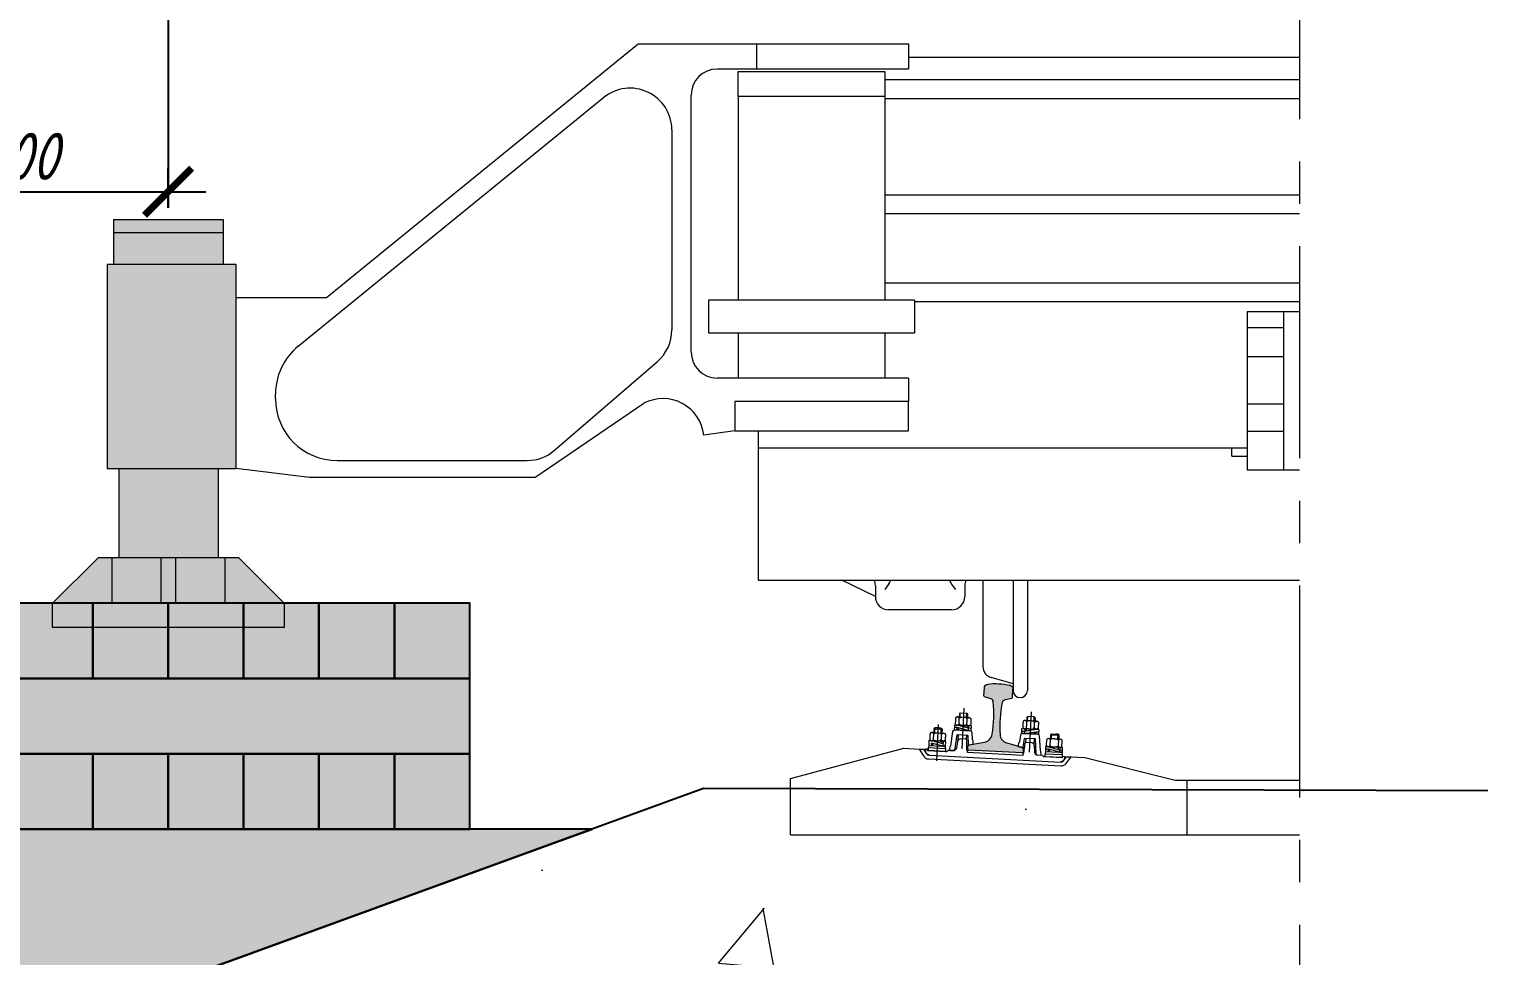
# Model space of a CAD drawing. Extents: x -47970 to 37163, y -191118 to -99096.
# Drawn here: x 30432 to 34300, y -153581 to -151122 of the extents above; entities that cross this region are included whole.
import ezdxf

# ---------------------------------------------------------------- set-up
doc = ezdxf.new("R2010")
doc.units = 0
doc.header["$LTSCALE"] = 45
doc.header["$MEASUREMENT"] = 0
doc.linetypes.add('CENTER', pattern=[2, 1.25, -0.25, 0.25, -0.25])
doc.layers.get('0').update_dxf_attribs({"linetype": 'CONTINUOUS'})
doc.layers.get('Defpoints').update_dxf_attribs({"color": 40, "linetype": 'CONTINUOUS'})
for name, color, linetype, lineweight in [('2.Тонкая', 7, 'CONTINUOUS', 18), ('второстепенные', 7, 'CONTINUOUS', 25), ('оси', 7, 'CENTER', 13), ('размеры', 7, 'CONTINUOUS', 15), ('штриховка', 7, 'CONTINUOUS', 9)]:
    doc.layers.add(name, color=color, linetype=linetype, lineweight=lineweight)
doc.layers.add('ЕДК500', color=250, linetype='CONTINUOUS')
doc.styles.add('ГОСТ 2.304', font='CS_Gost2304.shx')
doc.styles.add('Желдор проект', font='CS_Gost2304.shx', dxfattribs={"oblique": 15})
doc.dimstyles.new('СПДС', dxfattribs={"dimscale": 100, "dimtxt": 2.5, "dimasz": 2.5, "dimexe": 1.25, "dimexo": 0.625, "dimtad": 1, "dimdec": 0, "dimrnd": 0.001, "dimtxsty": 'ГОСТ 2.304', "dimblk": 'ARCHTICK', "dimblk1": 'ARCHTICK', "dimblk2": 'ARCHTICK', "dimcen": 2.5, "dimdle": 2, "dimadec": 0, "dimazin": 2, "dimtfac": 0.75, "dimtdec": 4, "dimtmove": 1, "dimatfit": 3, "dimfxl": 1, "dimtolj": 1, "dimarcsym": 1})

# ---------------------------------------------------------------- blocks, each defined once
blk = doc.blocks.new('аутригер ЕДК-500')
at = {"layer": 'штриховка', "ltscale": 2.222222222222222, "true_color": 0xffffff}
h = blk.add_hatch(color=7, dxfattribs=at)
h.dxf.hatch_style = 1
h.paths.add_polyline_path([(188.4227043944702, 184.0220039431297), (1.749716078978963, 184.0220039430424), (-184.9232722365123, 184.0220039431297), (-306.3555294779071, 62.58974670173484), (-306.3555294779071, 0), (1.749716078978963, 0), (309.854961635865, 0), (309.854961635865, 62.58974670173484)])
h.paths.add_polyline_path([(133.4959836905182, 420.8233926606481), (-129.9965515325603, 420.8233926606481), (-129.9965515325312, 184.0220039431006), (1.749716078978963, 184.0220039430424), (133.4959836904891, 184.0220039431006)])
h.paths.add_polyline_path([(164.6977636874653, 962.3937896208372), (-177.4088226432505, 962.3937896208372), (-177.4088226432505, 420.8233926606481), (164.6977636874653, 420.8233926606481)])
h.paths.add_polyline_path([(147.577441256406, 1080.909618725418), (-144.0780090984481, 1080.909618725418), (-144.0780090984481, 962.3937896208372), (147.5774412563769, 962.3937896208372)])
at = {"layer": 'штриховка', "ltscale": 2.222222222222222}
h = blk.add_hatch(color=256, dxfattribs=at)
h.dxf.hatch_style = 1
h.paths.add_polyline_path([(-177.4088226432505, 808.8581271072326), (-15.38547375236521, 962.3937896208372), (-177.4088226432505, 962.3937896208372)], flags=17)
h.paths.add_polyline_path([(164.6977636874653, 860.4902159872872), (164.6977636874653, 962.3937896208372), (106.6491314574087, 962.3937896208372), (-177.4088226432505, 693.2163749231258), (-177.4088226432505, 536.3050800663768)])
h.paths.add_polyline_path([(164.6977636874653, 580.5489838526701), (164.6977636874653, 744.8484638032096), (-177.2399092389387, 420.8233926606481), (-3.857702611538116, 420.8233926606481)])
h.paths.add_polyline_path([(164.6977636874653, 464.9072316685924), (118.1769025982649, 420.8233926606481), (164.6977636874653, 420.8233926606481)], flags=17)
h = blk.add_hatch(color=2, dxfattribs=at)
h.dxf.hatch_style = 1
h.paths.add_polyline_path([(-177.4088226432505, 808.8581271072326), (-177.4088226432505, 693.2163749231258), (106.6491314574087, 962.3937896208372), (-15.38547375236521, 962.3937896208372)])
h.paths.add_polyline_path([(164.6977636874653, 744.8484638032096), (164.6977636874653, 860.4902159872872), (-177.4088226432505, 536.3050800663768), (-177.4088226432505, 420.8233926606481), (-177.2399092389387, 420.8233926606481)])
h.paths.add_polyline_path([(164.6977636874653, 464.9072316685924), (164.6977636874653, 580.5489838526701), (-3.857702611538116, 420.8233926606481), (118.1769025982649, 420.8233926606481)], flags=17)
at = {"layer": '2.Тонкая', "lineweight": 9}
for p, q in [((-144.0780090984481, 1045.964429882151), (147.577441256406, 1045.964429882151)), ((-129.9965515325603, 420.7567895349057), (-129.9965515325312, 184.0220039431006)), ((133.4959836905182, 420.7567895349057), (133.4959836904891, 184.0220039431006)), ((-148.041940436553, 184.0220039433334), (-148.041940436553, 62.58974670193857)), ((-17.40091838195804, 62.58974670193857), (-17.40091838195804, 184.0220039431297)), ((20.90035053991596, 62.58974670193857), (20.90035053991596, 184.0220039431297)), ((152.3308814807388, 184.0220039433334), (152.3308814807388, 62.58974670193857))]:
    blk.add_line(p, q, dxfattribs=at)
at = {"layer": '2.Тонкая', "ltscale": 2.222222222222222}
blk.add_line((-306.3555294779071, 63), (309.854961635865, 62.58974670173484), dxfattribs=at)
blk.add_lwpolyline([(-144.0780090984481, 962.3937896208372), (-144.0780090984481, 1080.909618725418), (147.577441256406, 1080.909618725418), (147.5774412563769, 962.3937896208372)], dxfattribs=at)
at = {"layer": '2.Тонкая', "lineweight": 9}
blk.add_lwpolyline([(164.6977636874653, 420.8233926606481), (-177.4088226432505, 420.8233926606481), (-177.4088226432505, 962.3937896208372), (164.6977636874653, 962.3937896208372), (164.6977636874653, 420.8233926606481)], close=True, dxfattribs=at)
at = {"layer": '2.Тонкая', "ltscale": 2.222222222222222}
blk.add_lwpolyline([(1.749716078978963, 0), (-306.3555294779071, 0), (-306.3555294779071, 62.58974670173484), (-184.9232722365123, 184.0220039431297), (1.749716078978963, 184.0220039430424), (188.4227043944702, 184.0220039431297), (309.854961635865, 62.58974670173484), (309.854961635865, 0)], close=True, dxfattribs=at)
blk = doc.blocks.new('опора под атригер 1')
at = {"layer": 'второстепенные', "ltscale": 1000, "true_color": 0xffffff}
h = blk.add_hatch(color=7, dxfattribs=at)
h.dxf.hatch_style = 1
h.paths.add_polyline_path([(767281.8702928658, 220197.3438765835), (765681.8702928658, 220197.3438765835), (765681.8702928658, 219597.3438765835), (767281.8702928658, 219597.3438765835)])
at = {"layer": 'второстепенные', "ltscale": 1000}
for points in [[(765681.8702928658, 219997.3438765835), (765881.8702928658, 219997.3438765835), (765881.8702928658, 220197.3438765835), (765681.8702928658, 220197.3438765835)], [(765881.8702928658, 219997.3438765835), (766081.8702928658, 219997.3438765835), (766081.8702928658, 220197.3438765835), (765881.8702928658, 220197.3438765835)], [(766081.8702928658, 219997.3438765835), (766281.8702928658, 219997.3438765835), (766281.8702928658, 220197.3438765835), (766081.8702928658, 220197.3438765835)], [(766281.8702928658, 219997.3438765835), (766481.8702928658, 219997.3438765835), (766481.8702928658, 220197.3438765835), (766281.8702928658, 220197.3438765835)], [(766481.8702928658, 219997.3438765835), (766681.8702928658, 219997.3438765835), (766681.8702928658, 220197.3438765835), (766481.8702928658, 220197.3438765835)], [(766681.8702928658, 219997.3438765835), (766881.8702928658, 219997.3438765835), (766881.8702928658, 220197.3438765835), (766681.8702928658, 220197.3438765835)], [(766881.8702928658, 219997.3438765835), (767081.8702928658, 219997.3438765835), (767081.8702928658, 220197.3438765835), (766881.8702928658, 220197.3438765835)], [(767081.8702928658, 219997.3438765835), (767281.8702928658, 219997.3438765835), (767281.8702928658, 220197.3438765835), (767081.8702928658, 220197.3438765835)], [(765681.8702928658, 219797.3438765835), (767281.8702928658, 219797.3438765835), (767281.8702928658, 219997.3438765835), (765681.8702928658, 219997.3438765835)], [(765681.8702928658, 219597.3438765835), (765881.8702928658, 219597.3438765835), (765881.8702928658, 219797.3438765835), (765681.8702928658, 219797.3438765835)], [(765881.8702928658, 219597.3438765835), (766081.8702928658, 219597.3438765835), (766081.8702928658, 219797.3438765835), (765881.8702928658, 219797.3438765835)], [(766081.8702928658, 219597.3438765835), (766281.8702928658, 219597.3438765835), (766281.8702928658, 219797.3438765835), (766081.8702928658, 219797.3438765835)], [(766281.8702928658, 219597.3438765835), (766481.8702928658, 219597.3438765835), (766481.8702928658, 219797.3438765835), (766281.8702928658, 219797.3438765835)], [(766481.8702928658, 219597.3438765835), (766681.8702928658, 219597.3438765835), (766681.8702928658, 219797.3438765835), (766481.8702928658, 219797.3438765835)], [(766681.8702928658, 219597.3438765835), (766881.8702928658, 219597.3438765835), (766881.8702928658, 219797.3438765835), (766681.8702928658, 219797.3438765835)], [(766881.8702928658, 219597.3438765835), (767081.8702928658, 219597.3438765835), (767081.8702928658, 219797.3438765835), (766881.8702928658, 219797.3438765835)], [(767081.8702928658, 219597.3438765835), (767281.8702928658, 219597.3438765835), (767281.8702928658, 219797.3438765835), (767081.8702928658, 219797.3438765835)]]:
    blk.add_lwpolyline(points, close=True, dxfattribs=at)
blk = doc.blocks.new('_ArchTick')
at = {"color": 0, "linetype": 'ByBlock', "lineweight": 30, "const_width": 0.15}
blk.add_lwpolyline([(-0.5, -0.5), (0.5, 0.5)], dxfattribs=at)
blk = doc.blocks.new('*D283')
at = {"layer": 'Defpoints', "color": 0, "ltscale": 1000, "transparency": 16777216}
for p in [(30799.90992955945, -151553.4099535401), (30799.90992955945, -151627.9211501763), (30000.06507335976, -152644.8307689017)]:
    blk.add_point(p, dxfattribs=at)
at = {"layer": 'размеры', "color": 0, "lineweight": -2, "ltscale": 1000, "transparency": 16777216}
for p, q in [((30000.06507335976, -152613.5807689017), (30000.06507335976, -151490.9099535401)), ((30799.90992955945, -151596.6711501763), (30799.90992955945, -151490.9099535401)), ((29900.06507335976, -151553.4099535401), (30899.90992955945, -151553.4099535401))]:
    blk.add_line(p, q, dxfattribs=at)
at = {"layer": 'размеры', "color": 0, "lineweight": -2, "ltscale": 1000, "transparency": 16777216, "xscale": 125, "yscale": 125, "zscale": 125, "rotation": 180}
blk.add_blockref('_ArchTick', (30000.06507335976, -151553.4099535401), dxfattribs=at)
at = {"layer": 'размеры', "color": 0, "lineweight": -2, "ltscale": 1000, "transparency": 16777216, "xscale": 125, "yscale": 125, "zscale": 125}
blk.add_blockref('_ArchTick', (30799.90992955945, -151553.4099535401), dxfattribs=at)
at = {"layer": 'размеры', "color": 0, "ltscale": 1000, "transparency": 16777216, "insert": (30399.9875014596, -151459.6599535401), "char_height": 125, "attachment_point": 5, "style": 'Желдор проект'}
blk.add_mtext('\\A1;800', dxfattribs=at)
blk = doc.blocks.new('*D289')
at = {"layer": 'Defpoints', "color": 0, "ltscale": 1.111111111111111, "transparency": 16777216}
for p in [(33800.90962047689, -150305.3876393707), (33800.90962047689, -150798.2136072532), (30800.90992955945, -151627.9211501763)]:
    blk.add_point(p, dxfattribs=at)
at = {"layer": 'размеры', "color": 0, "lineweight": -2, "ltscale": 1.111111111111111, "transparency": 16777216}
for p, q in [((30800.90992955945, -151596.6711501763), (30800.90992955945, -150242.8876393707)), ((33800.90962047689, -150766.9636072532), (33800.90962047689, -150242.8876393707)), ((30700.90992955945, -150305.3876393707), (33900.90962047689, -150305.3876393707))]:
    blk.add_line(p, q, dxfattribs=at)
at = {"layer": 'размеры', "color": 0, "lineweight": -2, "ltscale": 1.111111111111111, "transparency": 16777216, "xscale": 125, "yscale": 125, "zscale": 125, "rotation": 180}
blk.add_blockref('_ArchTick', (30800.90992955945, -150305.3876393707), dxfattribs=at)
at = {"layer": 'размеры', "color": 0, "lineweight": -2, "ltscale": 1.111111111111111, "transparency": 16777216, "xscale": 125, "yscale": 125, "zscale": 125}
blk.add_blockref('_ArchTick', (33800.90962047689, -150305.3876393707), dxfattribs=at)
at = {"layer": 'размеры', "color": 0, "ltscale": 1.111111111111111, "transparency": 16777216, "insert": (32300.90977501817, -150209.0488046059), "char_height": 125, "attachment_point": 5, "style": 'ГОСТ 2.304'}
blk.add_mtext('\\A1;3000', dxfattribs=at)
blk = doc.blocks.new('*D290')
at = {"layer": 'Defpoints', "color": 0, "ltscale": 1000, "transparency": 16777216}
for p in [(29001.06507335976, -149830.2280629177), (33800.90962047689, -150305.3876393707), (29001.06507335976, -151842.4099535401)]:
    blk.add_point(p, dxfattribs=at)
at = {"layer": 'размеры', "color": 0, "lineweight": -2, "ltscale": 1000, "transparency": 16777216}
for p, q in [((29001.06507335976, -151811.1599535401), (29001.06507335976, -149767.7280629177)), ((33800.90962047689, -150274.1376393707), (33800.90962047689, -149767.7280629177)), ((33900.90962047689, -149830.2280629177), (28901.06507335976, -149830.2280629177))]:
    blk.add_line(p, q, dxfattribs=at)
at = {"layer": 'размеры', "color": 0, "lineweight": -2, "ltscale": 1000, "transparency": 16777216, "xscale": 125, "yscale": 125, "zscale": 125, "rotation": 180}
blk.add_blockref('_ArchTick', (29001.06507335976, -149830.2280629177), dxfattribs=at)
at = {"layer": 'размеры', "color": 0, "lineweight": -2, "ltscale": 1000, "transparency": 16777216, "xscale": 125, "yscale": 125, "zscale": 125}
blk.add_blockref('_ArchTick', (33800.90962047689, -149830.2280629177), dxfattribs=at)
at = {"layer": 'размеры', "color": 0, "ltscale": 1000, "transparency": 16777216, "insert": (31400.98734691832, -149736.4780629177), "char_height": 125, "attachment_point": 5, "style": 'Желдор проект'}
blk.add_mtext('\\A1;4800', dxfattribs=at)

msp = doc.modelspace()

# ---------------------------------------------------------------- hatches: boundary and pattern name
h = msp.add_hatch()
h.set_pattern_fill('AR-CONC', scale=2, angle=40, style=0)
h.set_pattern_definition([(90, (-1900534.26738373, -814397.148370533), (299.6140000000001, 209.792), [38.1, -419.1]), (35.00000000000004, (-1900534.26738373, -814397.148370533), (-299.6140000090971, 247.4080000005481), [30.48, -335.28116834]), (140.4514447, (-1900509.29962975, -814379.665760979), (9.266435085919511e-06, 457.1999874507843), [32.3800176, -356.1804892]), (86.1842, (-1900599.574604874, -814319.3182551123), (469.3657607979472, 284.0799140850408), [57.15, -628.65]), (136.63555761, (-1900560.460857362, -814295.6449128771), (45.63934091890718, 684.2796873744336), [48.57004627999991, -534.2712163199986]), (31.18415117000001, (-1900599.574604874, -814319.3182551123), (45.63934095522023, 684.2796873730811), [45.71993414, -502.91946384]), (61, (-1900544.332741878, -814306.1221733952), (363.7563284507673, 38.23233072457188), [38.1, -419.1]), (6.000000000000059, (-1900544.332741878, -814306.1221733952), (-142.1012841751886, 361.6434920255061), [30.47999999999996, -335.2799999999993]), (111.451445, (-1900514.01971445, -814302.9361459205), (221.6550425354733, 399.8758237719885), [32.38001759999992, -356.1798751999993]), (77.5, (-1900534.26738373, -814397.148370533), (-103.9698479342228, 133.5164671344122), [0, -331.216, 0, -340.36, 0, -336.55]), (47.5, (-1900534.26738373, -814397.148370533), (-26.41600213451466, 239.3872475858923), [0, -194.056, 0, -323.596, 0, -128.27]), (7.499999999999998, (-1900621.047962424, -814469.9659221089), (215.101575248667, 165.5349641232995), [0, -127, 0, -396.24, 0, -525.78]), (357.5000000000001, (-1900659.963020135, -814502.6195326808), (194.2594057409798, 229.3868491840832), [0, -165.1, 0, -263.144, 0, -373.38])])
h.paths.add_polyline_path([(28901.00388260814, -154890.8297324111), (29501.00388260814, -154890.8297324111), (29501.00388260791, -154490.8297324112), (30101.00388260814, -154490.8297324113), (30101.00388260814, -154090.8297324112), (30701.00388260814, -154090.8297324111), (30701.00388260814, -153690.8297324112), (31460.53461455088, -153413.9143574646), (31800.42323816498, -153289.9952299168), (31924.30150292045, -153244.8307689017), (29000.06507335976, -153244.8307689017), (24260.19056433602, -157984.7052779256), (24154.06610985077, -158090.8297324108), (24701.00388260814, -158090.8297324108), (24701.00388260814, -157690.8297324108), (25301.00388260814, -157690.829732411), (25301.00388260814, -157290.8297324108), (25901.00388260814, -157290.829732411), (25901.00388260791, -156890.829732411), (26501.00388260814, -156890.829732411), (26501.00388260814, -156490.829732411), (27101.00388260814, -156490.829732411), (27101.00388260814, -156090.829732411), (27701.00388260814, -156090.829732411), (27701.00388260791, -155690.8297324111), (28301.00388260814, -155690.8297324111), (28301.00388260814, -155290.8297324111), (28901.00388260814, -155290.8297324111)])
at = {"layer": 'штриховка', "ltscale": 5}
h = msp.add_hatch(color=256, dxfattribs=at)
edge = h.paths.add_edge_path()
edge.add_ellipse((32994.31008421187, -153033.5921821613), major_axis=(-123.7435548212548, 123.7438185938896), ratio=0.9999999999999983, start_angle=-47.98146121997919, end_angle=-38.20551600584859)
edge.add_ellipse((32974.7893773648, -152869.7509724357), major_axis=(7.071075348223355, 7.071060275501369), ratio=0.9999999999999902, start_angle=51.79448399439736, end_angle=132.0185387800244)
edge.add_line((32964.80291375937, -152869.2308334501), (32963.68507809541, -152890.692837845))
edge.add_ellipse((32966.1816939913, -152890.8228725914), major_axis=(-1.767765068874467, 1.767768837054963), ratio=0.9999999999998639, start_angle=42.01853878002027, end_angle=117.2583498513656)
edge.add_line((32965.41987770749, -152893.2039723248), (32981.97412257537, -152898.5003877715))
edge.add_ellipse((32979.07922066911, -152907.5485667583), major_axis=(-6.717507261724809, 6.717521580810696), ratio=0.9999999999999994, start_angle=230.0538006540497, end_angle=297.2583498514298, ccw=False)
edge.add_ellipse((32639.90290976083, -152937.5432348809), major_axis=(247.4876371877814, 247.4871096425119), ratio=0.9999999999999992, start_angle=305.8752384640009, end_angle=320.0538006540504, ccw=False)
edge.add_ellipse((32960.79009790602, -152989.0836314957), major_axis=(-17.67765068875032, 17.67768837055529), ratio=0.9999999999999966, start_angle=145.3848097367492, end_angle=215.8752384639986, ccw=False)
edge.add_line((32965.29653105524, -153013.6741186864), (32924.40626851539, -153021.1676357195))
edge.add_ellipse((32925.12729781715, -153025.1021136697), major_axis=(2.828430139287939, 2.828424110199145), ratio=0.9999999999998982, start_angle=55.38480973676728, end_angle=132.0185387800497)
edge.add_line((32921.13271237654, -153024.8940580754), (32920.72283715324, -153032.7635008231))
edge.add_ellipse((32922.72012987721, -153032.8675286202), major_axis=(-1.414212055100949, 1.414215069645346), ratio=0.999999999999932, start_angle=42.01853877998084, end_angle=132.0185387799968)
edge.add_line((32922.61610208009, -153034.8648213419), (32994.05001471541, -153038.5854139663))
edge.add_line((32994.05001471541, -153038.5854139663), (33003.41251645668, -152858.8290689844))
h = msp.add_hatch(color=256, dxfattribs=at)
edge = h.paths.add_edge_path()
edge.add_ellipse((33064.00053765427, -153032.3352433236), major_axis=(-2.82842411019934, 2.828430139288134), ratio=0.9999999999998298, start_angle=222.0185387799989, end_angle=298.6522678232802)
edge.add_line((33065.12640658254, -153028.4969599636), (33025.23587567033, -153016.7960236085))
edge.add_ellipse((33032.27255646989, -152992.8067526057), major_axis=(17.67768837055559, 17.67765068875063), ratio=0.999999999999992, start_angle=138.1618390960427, end_angle=208.6522678232949, ccw=False)
edge.add_ellipse((33356.77783513453, -152974.8812366974), major_axis=(247.4876371877879, 247.4871096425184), ratio=0.9999999999999989, start_angle=123.983276905997, end_angle=138.161839096046, ccw=False)
edge.add_ellipse((33022.5528258835, -152909.8128634898), major_axis=(-6.717507261724655, 6.717521580810541), ratio=0.9999999999999877, start_angle=-33.22127229138192, end_angle=33.98327690599859, ccw=False)
edge.add_line((33020.61357598403, -152900.512900597), (33037.62847624079, -152896.9649140007))
edge.add_ellipse((33037.11814732209, -152894.5175553447), major_axis=(-1.767765068874316, 1.767768837054812), ratio=0.9999999999998817, start_angle=146.7787277086735, end_angle=222.0185387800406)
edge.add_line((33039.61476322531, -152894.6475900911), (33040.73259888927, -152873.1855856963))
edge.add_ellipse((33030.74613527663, -152872.6654467106), major_axis=(-7.071060275500455, 7.071075348222441), ratio=0.9999999999999789, start_angle=222.0185387800183, end_angle=302.242593565895)
edge.add_ellipse((32994.31008421187, -153033.5921821613), major_axis=(123.7438185938938, 123.7435548212591), ratio=0.999999999999986, start_angle=32.24259356590459, end_angle=42.01853878002103)
edge.add_line((33003.41251645668, -152858.8290689844), (32994.05001471541, -153038.5854139663))
edge.add_line((32994.05001471541, -153038.5854139663), (33065.48392735072, -153042.3060065906))
edge.add_ellipse((33065.58795515506, -153040.3087138685), major_axis=(1.414215069645891, 1.414212055101493), ratio=0.9999999999998166, start_angle=222.018538780057, end_angle=312.018538780045)
edge.add_line((33067.58524787182, -153040.4127416656), (33067.99512309511, -153032.5432989179))
at = {"layer": 'штриховка'}
h = msp.add_hatch(dxfattribs=at)
h.set_pattern_fill('AR-CONC', color=256, scale=10)
h.set_pattern_definition([(49.99999999999999, (-1885639.382893264, -824168.7074953848), (1821.84668996004, -159.3908553890309), [190.5, -2095.5]), (355, (-1885639.382893264, -824168.7074953848), (-352.4342142496934, 1910.568452390351), [152.4, -1676.4058417]), (100.4514447, (-1885487.562823264, -824181.9900303849), (1469.412470903533, 1751.177519121951), [161.900088, -1780.902446]), (46.18420000000002, (-1885639.382893264, -823660.7074953848), (2710.790408921299, -420.4232793272715), [285.7499999999994, -3143.249999999995]), (96.63555760999992, (-1885413.483893264, -823695.7424953848), (2374.04134051503, 2474.261245977215), [242.8502314, -2671.3560816]), (351.1841511700001, (-1885639.382893264, -823660.7074953848), (2374.04134064977, 2474.261245855327), [228.5996707, -2514.5973192]), (21, (-1885385.382893264, -823787.7074953848), (1516.143912691325, -1022.651981870876), [190.5, -2095.5]), (326.0000000000001, (-1885385.382893264, -823787.7074953848), (618.0202834764707, 1841.879661223193), [152.4, -1676.4]), (71.45144499999999, (-1885259.037567264, -823872.9284943847), (2134.164192787161, 819.2276888590525), [161.900088, -1780.899376]), (37.50000000000001, (-1885639.382893264, -824168.7074953848), (30.88603250591817, 845.550388731531), [0, -1656.08, 0, -1701.8, 0, -1682.75]), (7.499999999999999, (-1885639.382893264, -824168.7074953848), (668.1966251030575, 1001.805748181195), [0, -970.28, 0, -1617.98, 0, -641.35]), (327.5, (-1886205.802893264, -824168.7074953848), (1355.905951668714, -57.28743992673444), [0, -635, 0, -1981.2, 0, -2628.9]), (317.5, (-1886459.802893264, -824168.7074953848), (1481.29181386018, 254.2649103333303), [0, -825.5, 0, -1315.72, 0, -1866.9])])
h.paths.add_polyline_path([(34300.06534649199, -153143.3232341415), (32220.06534649385, -153136.998982518), (31300.06534649199, -153472.4194391725), (31300.06534649199, -153690.8297324112), (30701.00388260814, -153690.8297324112), (30701.00388260814, -154090.8297324111), (30101.00388260814, -154090.8297324112), (30101.00388260814, -154490.8297324113), (29501.00388260791, -154490.8297324112), (29501.00388260814, -154890.8297324111), (28901.00388260814, -154890.8297324111), (28901.00388260814, -155290.8297324111), (28301.00388260814, -155290.8297324111), (28301.00388260814, -155690.8297324111), (27701.00388260791, -155690.8297324111), (27701.00388260814, -156090.829732411), (27101.00388260814, -156090.829732411), (27101.00388260814, -156490.829732411), (26501.00388260814, -156490.829732411), (26501.00388260814, -156890.829732411), (25901.00388260791, -156890.829732411), (25901.00388260814, -157290.829732411), (25301.00388260814, -157290.8297324108), (25301.00388260814, -157690.829732411), (24701.00388260814, -157690.8297324108), (24701.00388260814, -158090.8297324108), (24101.00388260814, -158090.8297324108), (22046.33040253026, -159460.6120524625), (34300.06534649199, -159460.6120524625)])

# ---------------------------------------------------------------- linework, layer by layer
at = {"color": 7, "lineweight": 20}
for p, q in [((31220.42142698134, -151834.3980239518), (32046.32774382987, -151161.4641163956)), ((32046.32774382987, -151161.4641163956), (32764.01579941, -151161.4641163956)), ((32764.01579941, -151161.4641163956), (32764.01579940994, -151196.3841694031)), ((32764.01579940994, -151196.3841694031), (33800.90992955945, -151196.3841694031)), ((30980.06846828168, -151834.3980239518), (31220.42142698134, -151834.3980239518)), ((31772.92927269987, -152311.3588863155), (32062.05139077653, -152114.6087476796)), ((32302.93748167789, -152188.0610500675), (32220.58833124893, -152199.2302834401)), ((32302.93748167789, -152188.0610500675), (32365.90992955957, -152188.0610500675)), ((32365.9099295591, -152232.5589555159), (32365.90992955957, -152188.0610500675)), ((31174.8876554314, -152311.3588863155), (30980.06846828168, -152288.0073762411)), ((31772.92927269987, -152311.3588863157), (31174.8876554314, -152311.3588863155)), ((32365.90992956047, -152583.905194875), (33800.90962047692, -152583.905194875))]:
    msp.add_line(p, q, dxfattribs=at)
at = {"color": 8, "lineweight": 20}
for p, q in [((32361.36760717444, -151227.9108462771), (32361.36760717444, -151161.4641163956)), ((32764.01579941, -151196.7628506395), (32764.01579941, -151227.9108462771)), ((32764.01579941, -151227.9108462771), (32256.3472148655, -151227.9108462771)), ((32701.0478508808, -151255.4901924731), (33800.90992955951, -151255.4901924731)), ((32187.17792426853, -151978.8211819067), (32187.17792426856, -151297.0801368741)), ((31145.01091676328, -151963.643173061), (31955.03284444282, -151303.6515857833)), ((32311.95203394498, -151301.1469704269), (32311.95203394498, -151841.5106555383)), ((32700.59321163868, -151301.1469704269), (32700.59321163868, -151841.5106555383)), ((32700.59321163868, -151306.1351657597), (33800.90992955951, -151306.1351657597)), ((32135.96729800309, -151389.6187192845), (32135.96729800309, -151920.3298395788)), ((32700.59321163868, -151561.5387283481), (33800.90992955957, -151561.5387283481)), ((32700.59321163868, -151611.5387283483), (33800.90992955957, -151611.5387283483)), ((32700.59321163868, -151795.0911905025), (33800.90992955962, -151795.0911905025)), ((32779.35775485868, -151841.5106555383), (32233.18749072502, -151841.5106555383)), ((32233.18749072502, -151841.5106555383), (32233.18749072502, -151927.865050187)), ((32779.35775485868, -151841.5106555383), (32779.35775485868, -151927.865050187)), ((32779.35775485868, -151845.0911905023), (33800.90992955962, -151845.0911905023)), ((33661.49191610963, -151872.558955516), (33661.49191610963, -152292.5589555161)), ((33800.90962047689, -151872.558955516), (33661.49191610963, -151872.558955516)), ((33757.72383287648, -151872.558955516), (33757.72383287648, -152292.5589555161)), ((33757.72383287648, -151914.5589555158), (33661.49191610963, -151914.5589555158)), ((32233.18749072502, -151927.865050187), (32779.35775485868, -151927.8650501868)), ((32311.95203394498, -151927.865050187), (32311.95203394498, -152047.9904725036)), ((32700.59321163868, -151927.865050187), (32700.59321163868, -152047.9904725036)), ((33757.72383287648, -151991.5589555157), (33661.49191610966, -151991.5589555157)), ((31824.91649550601, -152239.6183566859), (32097.53994043428, -152004.2688269755)), ((32764.01579941, -152047.9904725036), (32256.3472148655, -152047.9904725036)), ((32764.01579941, -152047.9904725036), (32764.01579941, -152110.2520063153)), ((31084.87457041501, -152103.3071337418), (31084.87457041501, -152090.2117408671)), ((32764.01579941, -152110.2520063153), (32302.93748167789, -152110.2520063153)), ((32302.93748167789, -152110.2520063153), (32302.93748167789, -152188.0610500675)), ((32764.01579941, -152188.0610500675), (32764.01579941, -152110.2520063153)), ((33757.72383287648, -152117.5589555161), (33661.49191610966, -152117.5589555161)), ((32365.90992955957, -152188.0610500675), (32764.01579941, -152188.0610500675)), ((33757.72383287648, -152190.0101522521), (33661.49191610963, -152190.0101522521)), ((32365.90992955957, -152232.5589555159), (33661.49191610963, -152232.5589555159)), ((33620.90992955904, -152255.0911905021), (33620.90992955904, -152232.5589555159)), ((33620.90992955904, -152255.0911905021), (33661.49191610966, -152255.0911905023)), ((31248.13675460953, -152266.5693179363), (31752.45390442776, -152266.5693179363)), ((33800.90962047689, -152292.558955516), (33661.49191610963, -152292.5589555161))]:
    msp.add_line(p, q, dxfattribs=at)
at = {"color": 0, "linetype": 'ByBlock', "lineweight": 20}
for p, q in [((32365.90992956047, -152583.905194875), (32365.90992955957, -152188.0610500675)), ((32675.76410290791, -152627.6938054335), (32586.54626339886, -152583.905194875)), ((32675.76410290791, -152597.9539164621), (32675.76410290791, -152627.6938054335)), ((32711.43428413567, -152593.581972358), (32700.43624226114, -152608.4976970412)), ((32877.09392168015, -152593.581972358), (32888.09196355485, -152608.4976970412)), ((32912.76410290788, -152597.9539164621), (32912.76410290788, -152627.6938054335)), ((32960.9099295605, -152583.9051948752), (32960.9099295605, -152813.338622018)), ((33040.90992956047, -152583.9051948752), (33040.90992956047, -152876.7707689019)), ((33078.8099295607, -152583.9051948754), (33078.80992956055, -152876.7707689019)), ((32877.76410290791, -152662.6938054335), (32710.76410290794, -152662.6938054335)), ((33040.90992956047, -152858.8307689018), (32982.66556607795, -152842.1835604088))]:
    msp.add_line(p, q, dxfattribs=at)
at = {"color": 8, "lineweight": 20}
msp.add_lwpolyline([(32311.49739470286, -151234.2215288886), (32701.0478508808, -151234.2215288886), (32701.0478508808, -151301.1469704269), (32311.49739470286, -151301.1469704269)], close=True, dxfattribs=at)
for centre, radius, start, end in [((32256.34721486547, -151297.0801368741), 69.16929059693902, 90, 180), ((32025.07734935603, -151389.6187192845), 110.8899486470575, 0, 129.1725407976662), ((32025.07734935603, -151920.3298395788), 110.8899486470575, 310.803285801597, 0), ((31248.13675460953, -152090.2117408671), 163.2621841945365, 129.1725407976662, 180), ((32256.34721486547, -151978.8211819067), 69.16929059693902, 180, 270), ((31248.13675460953, -152103.3071337418), 163.2621841945365, 180, 270), ((31752.45390442776, -152155.6793692892), 110.8899486470575, 270, 310.803285801597)]:
    msp.add_arc(centre, radius, start, end, dxfattribs=at)
at = {"color": 7, "lineweight": 20}
msp.add_arc((32112.46712434618, -152210.9746039513), 108.7571811255385, 6.199266069891842, 117.6172188956635, dxfattribs=at)
at = {"color": 0, "linetype": 'ByBlock', "lineweight": 20}
for centre, radius, start, end in [((32640.76410290794, -152597.9539164621), 35, 0, 23.66523083848135), ((32683.26410290797, -152572.8108171282), 35, 323.5969609853154, 341.5194797597084), ((32905.26410290788, -152572.8108171282), 35, 198.4805202402916, 216.4030390146846), ((32947.76410290791, -152597.9539164621), 35, 156.3347691615186, 180), ((32710.76410290794, -152627.6938054335), 35, 180, 270), ((32877.76410290791, -152627.6938054335), 35, 270, 0), ((32990.90992956044, -152813.338622018), 30, 180, 254.0491821752806), ((33059.85992956051, -152876.7707689018), 18.95000000006108, 180, 0)]:
    msp.add_arc(centre, radius, start, end, dxfattribs=at)
at = {"layer": 'второстепенные', "ltscale": 1000}
for points in [[(34299.77575365477, -153143.3223536328), (32220.06534649385, -153136.998982518), (30701.00388260814, -153690.8297324112), (30701.00388260814, -153690.8297324112)], [(27701.00388260791, -155690.8297324111), (28301.00388260814, -155690.8297324111), (28301.00388260814, -155290.8297324111), (28901.00388260814, -155290.8297324111), (28901.00388260814, -154890.8297324111), (29501.00388260814, -154890.8297324111), (29501.00388260791, -154490.8297324112), (30101.00388260814, -154490.8297324113), (30101.00388260814, -154090.8297324112), (30701.00388260814, -154090.8297324111), (30701.00388260814, -153690.8297324112), (31460.53461455088, -153413.9143574646), (31800.42323816498, -153289.9952299168), (31924.30150292045, -153244.8307689017), (31924.30150292045, -153244.8307689017), (29000.06507335976, -153244.8307689017), (24260.19056433602, -157984.7052779256)]]:
    msp.add_lwpolyline(points, dxfattribs=at)
at = {"layer": 'оси', "color": 30, "ltscale": 10, "true_color": 0xff8000}
msp.add_line((33800.90962047689, -150798.2136072532), (33800.90962047689, -156166.2136072532), dxfattribs=at)
at = {"layer": 'штриховка', "ltscale": 5}
for p, q in [((32893.43244380935, -152946.9583695454), (32924.56715605326, -152948.5800024155)), ((32901.07685064944, -152936.4313958642), (32918.05383878516, -152937.3156321393)), ((32910.23702156509, -152923.9775831671), (32904.64185122587, -153031.4026494269)), ((33103.64201191487, -152957.9070092005), (33072.50729966362, -152956.285376331)), ((33097.13258364587, -152946.6428414812), (33080.15559550293, -152945.7586052056)), ((33089.31576641847, -152933.3047925085), (33083.72059607925, -153040.7298587684)), ((32825.86506729608, -152987.9994817278), (32856.99977954733, -152989.6211145978)), ((32830.96921867831, -152978.1803355974), (32852.93943862035, -152979.3246413654)), ((32842.55784120702, -152967.1652851298), (32837.53983930673, -153063.5089446884)), ((32892.28813804092, -152968.9285894879), (32923.42285028484, -152970.5502223575)), ((32922.16941168101, -152983.3022878217), (32892.5429097953, -152975.3505341547)), ((32895.57849500864, -152993.9335815137), (32894.82233022409, -153008.4516474642)), ((32895.99516306783, -152981.9390177346), (32896.28599402169, -152976.3551780315)), ((32917.54871495068, -152995.0778872817), (32916.95191011194, -153006.536305139)), ((32919.0403334049, -152970.3219615862), (32918.74961039203, -152975.9037289802)), ((33071.28487670468, -152991.0688776509), (33101.57715648762, -152986.2379578966)), ((33102.49770614645, -152979.877229143), (33071.36299389519, -152978.255596273)), ((33075.74551078258, -152978.4838570443), (33075.45478776249, -152984.0656244383)), ((33097.45912531775, -152992.432147738), (33097.74995626439, -152986.8483080349)), ((33140.5515350902, -152994.3047454258), (33162.52175503212, -152995.4490511937)), ((32817.1527966276, -153022.3928788085), (32851.60609608551, -153024.1873583084)), ((32818.81333189143, -153009.6620167303), (32861.75901441614, -153011.8988169239)), ((32854.60203516786, -153024.3434000041), (32824.97553328937, -153016.3916463375)), ((32854.93492411275, -153017.9520632939), (32825.30842223438, -153010.0003096268)), ((32828.42778655468, -153022.980129917), (32828.71861750854, -153017.3962902139)), ((32851.47295689164, -153011.363073769), (32851.18223387888, -153016.9448411626)), ((32861.77979947859, -153030.7253824094), (32861.36368829012, -153038.7145532976)), ((33074.65723986947, -153003.2607908552), (33074.06043502339, -153014.7192087126)), ((33096.6274598114, -153004.4050966231), (33095.87129502685, -153018.9231625736)), ((33126.7351130395, -153038.5172886368), (33161.18841249729, -153040.3117681368)), ((33128.39564830321, -153025.7864265586), (33171.34133082803, -153028.0232267523)), ((33129.56969179527, -153023.0223844177), (33130.42049694806, -153006.6872606602)), ((33135.44738370797, -153004.1238915561), (33166.58209595911, -153005.7455244262)), ((33138.01010296645, -153039.1045397453), (33138.30093392031, -153033.5207000427)), ((33139.63894695346, -153023.546835551), (33140.48975210625, -153007.2117117935)), ((33161.05527330341, -153027.4874835974), (33160.76455029065, -153033.069250991)), ((33501.53492955747, -153114.9583736372), (33501.53477568214, -153259.333373637))]:
    msp.add_line(p, q, dxfattribs=at)
for points in [[(32965.29653100055, -153013.6741186963, 0.3176530148204565), (32985.47372773048, -152993.0482776049, 0.06194469684544501), (32988.54228954928, -152906.711711114, 0.3019394593784016), (32981.97412257537, -152898.5003877716), (32965.41987770749, -152893.2039723248, -0.3406216197639013), (32963.68507808878, -152890.6928378446), (32964.81442106736, -152869.0098976078)], [(32964.80291375477, -152869.2308334486, -0.3650777619282586), (32973.60630411957, -152859.8212021621, -0.04268149658772665), (33003.41251581802, -152858.8290689513, -0.04268149748432346), (33032.95438076521, -152862.9123112219, -0.3650777630773216), (33040.73259888665, -152873.1855856976)], [(33065.12640658254, -153028.4969599636), (33025.23587570971, -153016.7960236217, -0.3176530149128219), (33007.31061195917, -152994.1856384261, -0.06194469667306645), (33013.22789904667, -152907.9974463235, -0.3019394587187234), (33020.61357598403, -152900.512900597), (33037.62847624079, -152896.9649140007, 0.3406216189998933), (33039.61476322461, -152894.6475900915), (33040.74410619726, -152872.964649854)], [(32830.05663054157, -153007.4224257226), (32830.90743569448, -152991.0873019651, -0.2714861859845864), (32851.66391049477, -152992.1683905236)], [(32873.50245641684, -153035.8420496181, -0.4437164419696839), (32872.56595561898, -153034.6922784664), (32873.82684755506, -153026.4447222266, -0.2246926600816296), (32874.30551887013, -153025.7355797714, 0.2246926600816294), (32875.74153280153, -153023.6081524201), (32881.53778246406, -152985.6945981111, -0.3853135850356944), (32886.74042539496, -152981.4569902571)], [(32873.50245640962, -153035.842049618), (32884.10429433337, -153036.3942400063, 0.3853135850356944), (32886.18535150867, -153034.6991968644), (32892.30583032564, -152994.6648436105, -0.3853135850356944), (32893.34635891323, -152993.8173220398), (32919.78085104621, -152995.194146755, -0.3853135870774287), (32920.72770298939, -152996.1451798523), (32921.8854680456, -153020.4336215166, 0.4574433917298829), (32923.07608032157, -153021.3674527536), (32934.70049283572, -153019.0963721679, 0.3722659908088371), (32935.50761225438, -153018.0673144033), (32935.11220682517, -153009.7722103582, 0.245802402678577), (32934.64373787015, -153008.9720741646, -0.2458024026785769), (32933.23833099083, -153006.5716655791), (32932.36937784299, -152988.3421313609, 0.3853135870774287), (32927.63511809323, -152983.586965872), (32886.74042541697, -152981.4569902582), (32927.63511810789, -152983.586965873)], [(33065.81917027046, -152990.7841995996), (33106.71386296861, -152992.9141752145), (33065.8191702558, -152990.7841995985, 0.3853135850356944), (33060.61652731756, -152995.0218074525), (33057.85846470806, -153013.062430724, -0.2458024030895506), (33056.21129113351, -153015.3038474814, 0.2458024030895505), (33055.6622332749, -153016.0509863999), (33054.4072140308, -153024.2601290632, 0.3722659906935842), (33055.10306050943, -153025.3674679077), (33066.42863888375, -153028.8338850454, 0.4574433918522895), (33067.70982179057, -153028.0287957822), (33071.38457518636, -153003.992052952, -0.3853135850356944), (33072.42510377395, -153003.1445313814), (33098.85959589237, -153004.5213560968, -0.3853135870774287), (33099.8064478467, -153005.4723891943), (33101.73476132407, -153045.9259589829, 0.3853135870774286), (33103.62846521777, -153047.8280251776), (33114.23030313419, -153048.3802155657, 0.443716439841873), (33115.2811828783, -153047.3339559414), (33114.88392720337, -153039.0000360745)], [(33114.88392720677, -153039.0000360744, 0.2246926612067774), (33114.48151660262, -153038.2450030017, -0.2246926612067774), (33113.27428478387, -153035.9799037686), (33111.4481227037, -152997.6693407023, 0.3853135870774287), (33106.71386294661, -152992.9141752134)], [(32450.90977502044, -153259.9572538785), (32450.90993489081, -153109.9572538785), (32750.91002015048, -153029.9575736193), (32791.61448471539, -153032.0776413159), (32803.80570572417, -153032.7126137721), (32811.58238684176, -153045.1489786774, 0.2446984440936122), (32817.15342966001, -153048.4281540989), (32819.09400993527, -153048.5292280624, -0.3575107659687054), (32809.71960803933, -153039.9912328643), (32808.61747980223, -153032.4625544109)], [(32791.61448471539, -153032.0776413159), (32803.10361529773, -153050.4509059793, 0.2446984440936122), (32816.63329064508, -153058.4146177075), (33167.44811370992, -153076.6865979891)], [(32813.61071160855, -153032.7226239037), (32814.00896940916, -153035.4431375734, 0.3575107659687054), (32814.94640960242, -153036.2969370934, -0.3575107659687054), (32814.00896941032, -153035.4431375728), (32813.61071160855, -153032.7226239037), (32808.61747980223, -153032.4625544109)], [(32861.83379877766, -153038.7390387207), (32814.94640960242, -153036.2969370933), (32861.833798807, -153038.7390387226, 0.182988640790817), (32867.22975119436, -153037.010952508), (32868.99459377711, -153035.6072602883)], [(32920.45367352141, -153038.1682543996, -0.3163914671904208), (32918.4393214992, -153035.3658814584), (32918.16498955898, -153008.9415736944, 0.3960474625917398), (32915.32119290705, -153005.9767783398), (32901.59804843715, -153005.2620165666, 0.3853135850356944), (32893.27381970701, -153012.0421891304), (32890.60196349153, -153029.5189321783, -0.3853135850356944), (32882.27773479035, -153036.2991047448), (32868.99459377711, -153035.6072602883)], [(33065.48392735794, -153042.3060065906), (33067.46891374618, -153042.4093934196), (33067.11147939437, -153049.2719921089), (32920.27368134004, -153041.6240332022), (32920.63111569185, -153034.7614345129), (32922.61610208009, -153034.8648213419, -0.4142135634912979), (32920.72283715522, -153032.7635008228), (32921.13271237654, -153024.8940580754, -0.3474235761707851), (32924.40626852203, -153021.1676357175), (32965.29653105524, -153013.6741186864)], [(33065.1264065759, -153028.4969599611, -0.347423576162042), (33067.995123095, -153032.5432989179), (33067.58524787705, -153040.4127416659, -0.4142135612548922), (33065.48392736528, -153042.3060065909), (32994.05001471541, -153038.5854139663), (32922.61610208009, -153034.8648213419)], [(33067.29147156281, -153045.8162133047, 0.3163914669989197), (33069.58605420915, -153043.2382686497), (33072.60404332483, -153016.9854394586, -0.3960474603666941), (33075.74045613734, -153014.3321197387), (33089.4636005779, -153015.0468815109, -0.3853135870774287), (33097.03841618344, -153022.655146293), (33097.88020920794, -153040.3148956622, 0.3853135870774286), (33105.45502478268, -153047.9231604402), (33118.15657261165, -153048.5847129637), (33121.73383993958, -153051.6511169169)], [(32819.09400993527, -153048.5292280624), (33167.96825269551, -153066.7001343788, 0.2446984420321029), (33173.84981481644, -153064.0174610421), (33182.87639355892, -153052.4562838741), (33195.0676145677, -153053.0912563298), (33230.90999350837, -153054.9580852045), (33470.90992955805, -153114.958340997), (33800.90962047689, -153114.9586927115)], [(33121.73383993504, -153051.6511169141, 0.1656448026466786), (33123.5302365328, -153052.3693411937), (33171.42360629677, -153054.863838719, 0.3575107641136849), (33172.4446727453, -153054.1120468464), (33173.12340157677, -153051.4476273814), (33178.11663337587, -153051.7076968742), (33176.23833696451, -153059.0811416887, -0.3575107641136849), (33166.02767242771, -153066.599060416)], [(33167.44811377593, -153076.686597992, 0.2446984420321029), (33181.73190743616, -153070.17153416), (33195.0676145677, -153053.0912563298)]]:
    msp.add_lwpolyline(points, format="xyb", dxfattribs=at)
for points in [[(32900.50936136756, -152947.3269665647), (32901.07685064944, -152936.4313958642), (32898.45019999798, -152938.79797702), (32898.01274546434, -152947.1969318183)], [(32917.48634950316, -152948.2112028398), (32918.05383878516, -152937.3156321393), (32920.42041994003, -152939.9422827884), (32919.98296540638, -152948.3412375862)], [(33079.58810622094, -152956.6541759061), (33080.15559550293, -152945.7586052056), (33077.52894485882, -152948.1251863619), (33077.09149031783, -152956.5241411597)], [(33096.56509435666, -152957.5384121817), (33097.13258364587, -152946.6428414812), (33099.49916480074, -152949.2694921298), (33099.06171025988, -152957.6684469281)], [(32833.59586932976, -152975.8137544411), (32830.96921867831, -152978.1803355974), (32830.44536895119, -152988.2380440007)], [(32840.45635910449, -152978.6744676338), (32840.58639385272, -152976.1778517311), (32833.59586932976, -152975.8137544411), (32832.94198485429, -152988.3680787471)], [(32850.57285746548, -152976.6979907167), (32843.58170755208, -152976.3338608539), (32843.45167280384, -152978.8304767561)], [(32849.91897299001, -152989.2523150226), (32850.57285746548, -152976.6979907167), (32852.93943862035, -152979.3246413654), (32852.41558889323, -152989.382349769)], [(32922.83518957824, -152970.5196144009), (32922.16941168101, -152983.3022878217), (32929.65925938322, -152983.692392061), (32930.32503728778, -152970.9097186401), (32885.3859510381, -152968.5690932052), (32884.72017314087, -152981.3517666261), (32901.36042187863, -152982.2184640311)], [(32892.2100208503, -152981.7418708653), (32892.5429097953, -152975.3505341547), (32885.05306209309, -152974.9604299159)], [(32929.99214833544, -152977.3010553503), (32922.50230062602, -152976.9109511111), (32892.87579874753, -152968.9591974445)], [(33071.95065460913, -152978.28620423), (33071.28487670468, -152991.0688776509), (33063.79502900247, -152990.6787734116), (33064.4608068997, -152977.8960999908), (33109.39989314938, -152980.2367254256), (33108.73411524482, -152993.0193988465), (33092.09386650694, -152992.1527014415)], [(33064.12791794736, -152984.287436701), (33071.61776565691, -152984.6775409402), (33101.91004543984, -152979.8466211864)], [(33101.24426753528, -152992.6292946073), (33101.57715648762, -152986.2379578966), (33109.06700419704, -152986.6280621359)], [(33143.17818574153, -152991.9381642695), (33140.5515350902, -152994.3047454258), (33140.02768536296, -153004.362453829)], [(33142.52430126618, -153004.4924885754), (33143.17818574153, -152991.9381642695), (33150.16871026461, -152992.3022615594), (33150.03867551638, -152994.7988774621)], [(33160.15517387725, -152992.8224005451), (33153.16402396385, -152992.4582706823), (33153.03398921562, -152994.954886585)], [(33159.50128940179, -153005.376724851), (33160.15517387725, -152992.8224005451), (33162.52175503212, -152995.4490511937), (33161.997905305, -153005.5067595974)], [(32816.42460204777, -153036.3739278627), (32816.84071323625, -153028.3847569745), (32861.77979947859, -153030.7253824094), (32862.09188287007, -153024.7335042433), (32851.60609608551, -153024.1873583084), (32851.63938497857, -153023.5482246374)], [(32855.26781306509, -153011.5607265833), (32854.60203516786, -153024.3434000041), (32862.09188287007, -153024.7335042433), (32862.75766077451, -153011.9508308225), (32817.81857453217, -153009.6102053876), (32817.1527966276, -153022.3928788085), (32816.84071323625, -153028.3847569745)], [(33164.85012947686, -153027.6851364116), (33164.18435157964, -153040.4678098325), (33171.67419928184, -153040.8579140717), (33172.33997718629, -153028.0752406508), (33127.40089094394, -153025.734615216), (33126.7351130395, -153038.5172886368), (33126.42302964802, -153044.5091668029)], [(33164.18435157964, -153040.4678098325), (33134.55784969393, -153032.5160561659), (33127.06800199172, -153032.1259519266)], [(33134.89073864615, -153026.1247194552), (33164.51724052464, -153034.0764731223), (33172.00708823407, -153034.4665773615)], [(33171.36211589049, -153046.8497922377), (33170.94600470189, -153054.838963126), (33126.00691845955, -153052.4983376911), (33126.42302964802, -153044.5091668029), (33171.36211589049, -153046.8497922377), (33171.67419928184, -153040.8579140717), (33161.18841249729, -153040.3117681368), (33161.22170139034, -153039.6726344658)], [(32450.90977502044, -153259.9572538785), (33800.90962047689, -153259.9586927115)]]:
    msp.add_lwpolyline(points, dxfattribs=at)
for points in [[(32824.97553328937, -153016.3916463375), (32824.64264433715, -153022.7829830477)], [(33134.55784969393, -153032.5160561659), (33134.22496074892, -153038.907392876)]]:
    msp.add_lwpolyline(points, close=True, dxfattribs=at)
for centre, start, end in [((32907.93089661107, -152968.2917086367), 56.640654282731, 117.3963013831896), ((33087.00575247267, -152977.6187154223), 56.640654282731, 117.3963013831896), ((33150.93933738174, -153006.3824052769), 236.640654282731, 297.3963013831896), ((33149.94583650969, -153025.4572306479), 56.640654282731, 117.3963013831896)]:
    msp.add_arc(centre, 20.55034039849888, start, end, dxfattribs=at)
for points, weights, knots in [([(32918.38048188656, -152967.4624021201), (32918.66408360415, -152962.0173608676), (32918.94768532173, -152956.5723196151), (32919.23128703935, -152951.1272783626), (32921.04197686294, -152949.7864630389), (32924.58068067685, -152947.1660538146), (32927.75195215049, -152950.1799759984), (32929.30054219754, -152951.6517294964), (32929.01694047992, -152957.0967707488), (32928.73333876228, -152962.5418120013), (32928.44973704463, -152967.9868532539), (32926.75663022173, -152969.2897649091), (32923.28941087972, -152971.9579252676), (32920.04208100622, -152968.9840695372), (32918.38048188656, -152967.4624021201), (32911.60959123535, -152970.971543973), (32903.99370708718, -152970.574875217), (32897.62400708615, -152966.3813135617), (32897.90760877242, -152960.9362722877), (32898.19121049001, -152955.4912310353), (32898.47481220763, -152950.0461897828), (32896.81321308797, -152948.5245223657), (32893.5658832218, -152945.5506666353), (32890.09866387234, -152948.2188269937), (32888.40555704944, -152949.521738649), (32888.12195533182, -152954.9667799015), (32887.83835361424, -152960.4118211539), (32887.55475189665, -152965.8568624064), (32889.10334194358, -152967.3286159044), (32892.27461341734, -152970.3425380882), (32895.81331723859, -152967.7221288644), (32897.62400705484, -152966.3813135402)], [1, 1, 1, 1, 1, 1, 1, 1, 1, 1, 1, 1, 1, 1, 1, 0.9084729773410365, 0.9084729773410365, 1, 1, 1, 1, 1, 1, 1, 1, 1, 1, 1, 1, 1, 1, 1], [0, 0, 0, 0, 1, 1, 1, 6.912707747360542, 12.55544215744828, 12.55544215744828, 12.55544215744828, 13.55544215744828, 13.55544215744828, 13.55544215744828, 19.19817656754068, 25.11088431490342, 25.11088431490342, 25.11088431490342, 26.17127039597763, 26.17127039597763, 26.17127039597763, 27.17127039597763, 27.17127039597763, 27.17127039597763, 33.0839781433371, 38.72671255342713, 38.72671255342713, 38.72671255342713, 39.72671255342713, 39.72671255342713, 39.72671255342713, 45.36944696351964, 51.28215471088112, 51.28215471088112, 51.28215471088112, 51.28215471088112]), ([(33076.69886291644, -152975.7083203258), (33076.98246463403, -152970.2632790733), (33077.26606635161, -152964.8182378208), (33077.54966806923, -152959.3731965683), (33075.88806894957, -152957.8515291513), (33072.64073907607, -152954.8776734208), (33069.17351972673, -152957.5458337793), (33067.48041291116, -152958.8487454345), (33067.19681119354, -152964.293786687), (33066.9132094759, -152969.7388279395), (33066.62960775825, -152975.183869192), (33068.17819780519, -152976.65562269), (33071.34946927894, -152979.6695448738), (33074.88817309286, -152977.0491356495), (33076.69886291644, -152975.7083203258), (33083.06856294881, -152979.9018820025), (33090.68444709695, -152980.2985507585), (33097.45533778926, -152976.7894088843), (33097.73893946575, -152971.3443676531), (33098.02254118334, -152965.8993264007), (33098.30614290095, -152960.4542851482), (33100.11683271721, -152959.113469824), (33103.65553653846, -152956.4930606002), (33106.82680801209, -152959.506982784), (33108.37539805914, -152960.9787362819), (33108.09179634153, -152966.4237775345), (33107.80819462388, -152971.8688187869), (33107.52459290624, -152977.3138600394), (33105.83148608345, -152978.6167716947), (33102.36426673399, -152981.2849320531), (33099.11693686782, -152978.3110763227), (33097.45533774816, -152976.7894089056)], [1, 1, 1, 1, 1, 1, 1, 1, 1, 1, 1, 1, 1, 1, 1, 0.9084729773410365, 0.9084729773410365, 1, 1, 1, 1, 1, 1, 1, 1, 1, 1, 1, 1, 1, 1, 1], [0, 0, 0, 0, 1, 1, 1, 6.912707747360542, 12.55544215744828, 12.55544215744828, 12.55544215744828, 13.55544215744828, 13.55544215744828, 13.55544215744828, 19.19817656754068, 25.11088431490342, 25.11088431490342, 25.11088431490342, 26.17127039597763, 26.17127039597763, 26.17127039597763, 27.17127039597763, 27.17127039597763, 27.17127039597763, 33.0839781433371, 38.72671255342713, 38.72671255342713, 38.72671255342713, 39.72671255342713, 39.72671255342713, 39.72671255342713, 45.36944696351964, 51.28215471088112, 51.28215471088112, 51.28215471088112, 51.28215471088112]), ([(32830.90743569448, -152991.0873019651), (32829.2458365747, -152989.5656345485), (32825.99850670865, -152986.5917788177), (32822.53128735919, -152989.2599391766), (32820.83818053629, -152990.5628508318), (32820.55457881867, -152996.0078920841), (32820.27097710109, -153001.4529333364), (32819.9873753835, -153006.8979745888), (32821.53596543043, -153008.3697280868), (32824.70723690407, -153011.3836502706), (32828.24594072544, -153008.7632410468), (32830.05663054157, -153007.4224257226), (32836.42633057403, -153011.6159873994), (32844.0422147222, -153012.0126561553), (32850.81310541451, -153008.5035142811), (32851.09670709094, -153003.05847305), (32851.38030880858, -152997.6134317975), (32851.6639105262, -152992.1683905449), (32853.47460034967, -152990.8275752213), (32857.0133041637, -152988.2071659975), (32860.18457564467, -152991.2210881808), (32861.73316568427, -152992.6928416788), (32861.44956396666, -152998.1378829312), (32861.16596224907, -153003.5829241837), (32860.88236053148, -153009.0279654362), (32859.18925371591, -153010.3308770915), (32855.72203436645, -153012.9990374504), (32852.47470449307, -153010.0251817195), (32850.81310537329, -153008.5035143025)], [1, 1, 1, 1, 1, 1, 1, 1, 1, 1, 1, 1, 0.9084729773410365, 0.9084729773410365, 1, 1, 1, 1, 1, 1, 1, 1, 1, 1, 1, 1, 1, 1, 1], [0, 0, 0, 0, 5.912707747359407, 11.55544215744969, 11.55544215744969, 11.55544215744969, 12.55544215744969, 12.55544215744969, 12.55544215744969, 18.1981765675422, 24.11088431490388, 24.11088431490388, 24.11088431490388, 25.17127039597809, 25.17127039597809, 25.17127039597809, 26.17127039597809, 26.17127039597809, 26.17127039597809, 32.08397814333601, 37.72671255342618, 37.72671255342618, 37.72671255342618, 38.72671255342618, 38.72671255342618, 38.72671255342618, 44.36944696351847, 50.28215471087876, 50.28215471087876, 50.28215471087876, 50.28215471087876])]:
    msp.add_rational_spline(points, weights, degree=3, knots=knots, dxfattribs=at)
for points, knots in [([(33139.63894695346, -153023.546835551), (33137.82825713721, -153024.8876508751), (33134.28955331584, -153027.5080600989), (33131.11828184221, -153024.4941379151), (33129.56969179527, -153023.0223844177)], [0, 0, 0, 0, 5.912707747361679, 11.555442157454, 11.555442157454, 11.555442157454, 11.555442157454]), ([(33140.48975210625, -153007.2117117935), (33138.82815298659, -153005.6900443769), (33135.58082312043, -153002.716188646), (33132.11360377097, -153005.3843490049), (33130.42049694806, -153006.6872606602)], [0, 0, 0, 0, 5.912707747359718, 11.55544215744965, 11.55544215744965, 11.55544215744965, 11.55544215744965]), ([(33170.46467694326, -153025.1523752646), (33168.77157012769, -153026.4552869198), (33165.30435077823, -153029.1234472788), (33162.05702090485, -153026.1495915479), (33160.39542178519, -153024.6279241308), (33160.67902350277, -153019.1828828783), (33160.96262522036, -153013.7378416259), (33161.24622693798, -153008.2928003734), (33163.05691676156, -153006.9519850496), (33166.59562057548, -153004.3315758258), (33169.76689204911, -153007.3454980092), (33171.31548209616, -153008.8172515071), (33171.03188037855, -153014.2622927596), (33170.7482786609, -153019.7073340121), (33170.46467694326, -153025.1523752646)], [0, 0, 0, 0, 5.642734410092351, 11.55544215745483, 11.55544215745483, 11.55544215745483, 12.55544215745483, 12.55544215745483, 12.55544215745483, 18.46814990481512, 24.11088431490534, 24.11088431490534, 24.11088431490534, 25.11088431490534, 25.11088431490534, 25.11088431490534, 25.11088431490534])]:
    msp.add_open_spline(points, degree=3, knots=knots, dxfattribs=at)

# ---------------------------------------------------------------- block references
at = {"layer": 'второстепенные'}
msp.add_blockref('опора под атригер 1', (-735681.805219506, -372842.1746454852), dxfattribs=at)
at = {"layer": 'ЕДК500', "xscale": -1}
msp.add_blockref('аутригер ЕДК-500', (30802.65964563843, -152708.8307689018), dxfattribs=at)

# ---------------------------------------------------------------- dimensions: what is measured, and where the dimension line sits
at = {"layer": 'размеры', "ltscale": 1000}
for base, p1, p2, override, picture, middle in [((29001.06507335976, -149830.2280629177), (33800.90962047689, -150305.3876393707), (29001.06507335976, -151842.4099535401), {"dimscale": 50, "dimlfac": 1, "dimtxsty": 'Желдор проект', "dimblk1": 'ArchTick', "dimblk2": 'ArchTick', "dimsah": 1, "dimfxl": 1.25, "dimtolj": 1}, '*D290', (31400.98734691832, -149736.4780629177)), ((30799.90992955945, -151553.4099535401), (30000.06507335976, -152644.8307689017), (30799.90992955945, -151627.9211501763), {"dimscale": 50, "dimtxsty": 'Желдор проект', "dimsah": 1, "dimfxl": 1.25}, '*D283', (30399.9875014596, -151459.6599535401))]:
    dim = msp.add_linear_dim(base=base, p1=p1, p2=p2, dimstyle='СПДС', override=override, dxfattribs=at)
    dim.commit()
    dim.dimension.update_dxf_attribs({"geometry": picture, "text_midpoint": middle})
at = {"layer": 'размеры', "ltscale": 1.111111111111111}
dim = msp.add_linear_dim(base=(33800.90962047689, -150305.3876393707), p1=(30800.90992955945, -151627.9211501763), p2=(33800.90962047689, -150798.2136072532), dimstyle='СПДС', override={"dimscale": 50, "dimlfac": 1, "dimtxsty": 'ГОСТ 2.304', "dimblk1": 'ArchTick', "dimblk2": 'ArchTick', "dimsah": 1, "dimfxl": 1.25, "dimtolj": 1}, dxfattribs=at)
dim.commit()
dim.dimension.update_dxf_attribs({"geometry": '*D289', "text_midpoint": (32300.90977501817, -150209.0488046059)})

doc.saveas('drawing.dxf')
